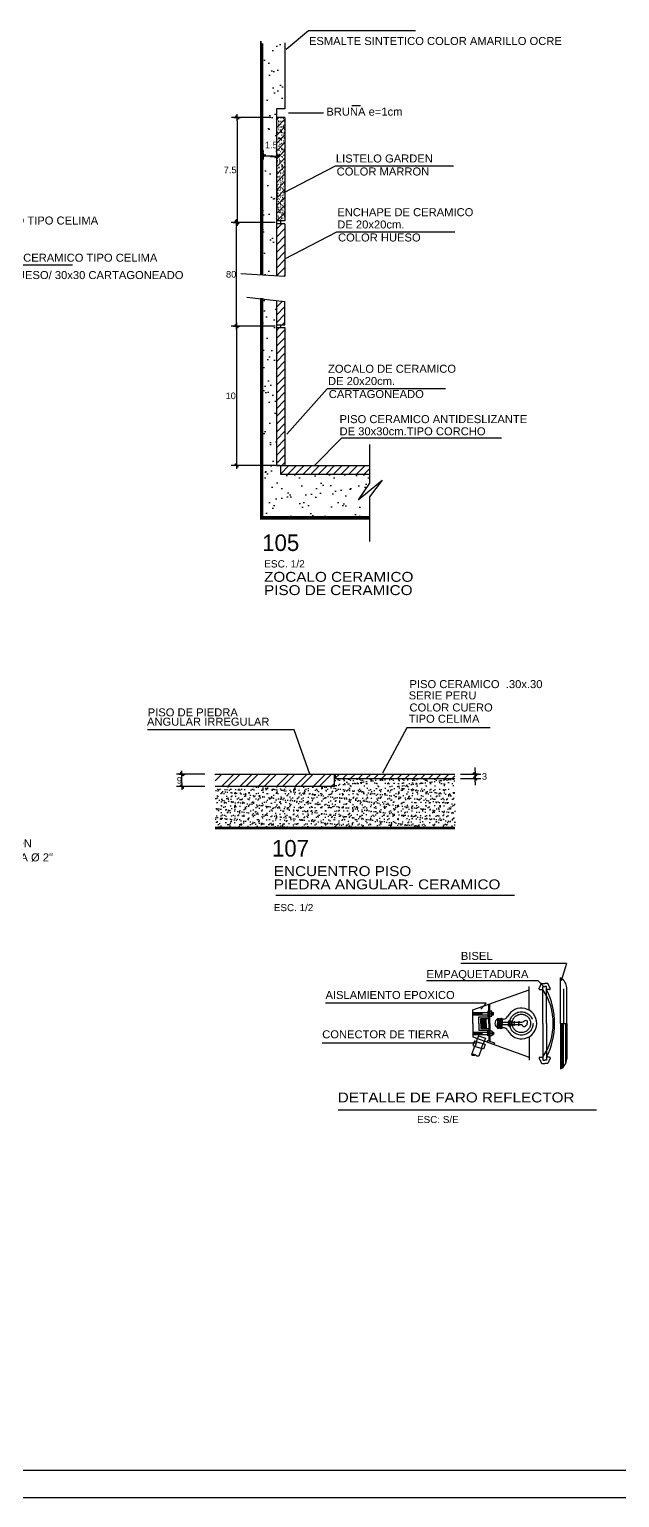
# Model space of a CAD drawing. Extents: x -24.1 to 35.9, y -15 to 30.
# Drawn here: x -2.7 to 7.99, y -15.05 to 11.56 of the extents above; entities that cross this region are included whole.
import ezdxf

# ---------------------------------------------------------------- set-up
doc = ezdxf.new("R2010")
doc.units = 0
doc.header["$LTSCALE"] = 0.5
doc.header["$MEASUREMENT"] = 0
doc.header["$PDMODE"] = 2
doc.linetypes.add('DASHDOT', pattern=[1, 0.5, -0.25, 0, -0.25])
doc.linetypes.add('HIDDEN2', pattern=[0.1875, 0.125, -0.0625])
doc.layers.get('0').update_dxf_attribs({"linetype": 'CONTINUOUS'})
doc.layers.get('DEFPOINTS').update_dxf_attribs({"linetype": 'CONTINUOUS'})
for name, color, linetype in [('01', 1, 'CONTINUOUS'), ('02', 2, 'CONTINUOUS'), ('03', 3, 'CONTINUOUS'), ('06', 6, 'CONTINUOUS'), ('COTA', 1, 'CONTINUOUS'), ('LAPICERO4', 4, 'CONTINUOUS'), ('M-CORT', 171, 'CONTINUOUS'), ('MUROCORT', 230, 'CONTINUOUS'), ('PROY3', 1, 'HIDDEN2'), ('TEXTO03', 3, 'CONTINUOUS'), ('TEXTO05', 5, 'CONTINUOUS'), ('TEXTOS04', 4, 'CONTINUOUS'), ('TEXTURA1', 1, 'CONTINUOUS'), ('TEXTURA2', 2, 'CONTINUOUS'), ('TEXTURA3', 3, 'CONTINUOUS')]:
    doc.layers.add(name, color=color, linetype=linetype)
doc.styles.add('COTAS', font='swissel.ttf')
doc.styles.add('R02', font='stylu.ttf', dxfattribs={"height": 0.12})
doc.styles.add('TEX_AMB', font='swisse.ttf', dxfattribs={"height": 0.13})
doc.dimstyles.new('COTA2', dxfattribs={"dimtxt": 0.12, "dimasz": 0.06, "dimexe": 0.1, "dimexo": 0.1, "dimgap": 0, "dimtad": 2, "dimtih": 1, "dimtoh": 1, "dimlfac": 0.04, "dimzin": 0, "dimdsep": 46, "dimtxsty": 'COTAS', "dimblk": 'C', "dimblk1": 'C', "dimblk2": 'C', "dimsah": 1, "dimcen": -0.09, "dimclrd": 1, "dimclre": 1, "dimclrt": 3, "dimadec": 0, "dimazin": 0, "dimtp": 0.8, "dimtfac": 0.1, "dimtix": 1, "dimtmove": 2, "dimatfit": 3, "dimldrblk": 'C', "dimfxl": 1, "dimtolj": 1, "dimtzin": 4, "dimarcsym": 0})
pattern_1 = [(45, (5.99827, -15.54932), (-0.07071068, 0.07071068), [])]

# ---------------------------------------------------------------- blocks, each defined once
blk = doc.blocks.new('*X1')
at = {"color": 0}
for p, q in [((-226.063, -54.06), (-225.965, -53.962)), ((-226.063, -53.971), (-226.054, -53.962)), ((-225.977, -54.062), (-225.877, -53.962)), ((-225.889, -54.062), (-225.789, -53.962)), ((-225.8, -54.062), (-225.7, -53.962)), ((-225.712, -54.062), (-225.612, -53.962)), ((-225.623, -54.062), (-225.523, -53.962)), ((-225.535, -54.062), (-225.435, -53.962)), ((-225.447, -54.062), (-225.347, -53.962)), ((-225.358, -54.062), (-225.258, -53.962)), ((-225.27, -54.062), (-225.17, -53.962)), ((-225.181, -54.062), (-225.081, -53.962)), ((-225.093, -54.062), (-225.03, -53.999))]:
    blk.add_line(p, q, dxfattribs=at)
blk = doc.blocks.new('C')
at = {"color": 1}
for p, q in [((-1, 0), (1, 0)), ((0.37, 0.51), (-0.51, -0.37)), ((0.51, 0.37), (-0.37, -0.51)), ((0, 1), (0, -1)), ((0.51, 0.37), (0.37, 0.51)), ((-0.37, -0.51), (-0.51, -0.37))]:
    blk.add_line(p, q, dxfattribs=at)
at = {"color": 1, "const_width": 0.2}
blk.add_lwpolyline([(0.44, 0.44), (-0.44, -0.44)], dxfattribs=at)
blk = doc.blocks.new('*D5')
at = {"color": 1, "linetype": 'ByBlock', "transparency": 16777216}
for p, q in [((-4.459, 24.884), (-4.459, 24.914)), ((-4.289, 24.814), (-4.399, 24.814)), ((-4.229, 24.884), (-4.229, 24.914))]:
    blk.add_line(p, q, dxfattribs=at)
at = {"layer": 'DEFPOINTS', "color": 0, "linetype": 'ByBlock', "transparency": 16777216}
for p in [(-4.459, 24.814), (-4.459, 24.784), (-4.229, 24.784)]:
    blk.add_point(p, dxfattribs=at)
at = {"color": 1, "linetype": 'ByBlock', "transparency": 16777216, "xscale": 0.06, "yscale": 0.06, "zscale": 0.06, "rotation": 180}
blk.add_blockref('C', (-4.459, 24.814), dxfattribs=at)
at = {"color": 1, "linetype": 'ByBlock', "transparency": 16777216, "xscale": 0.06, "yscale": 0.06, "zscale": 0.06}
blk.add_blockref('C', (-4.229, 24.814), dxfattribs=at)
at = {"color": 3, "linetype": 'ByBlock', "transparency": 16777216, "insert": (-4.344, 25.014), "char_height": 0.12, "attachment_point": 5, "style": 'COTAS'}
blk.add_mtext('\\A1; 1.5', dxfattribs=at)
blk = doc.blocks.new('*D6')
at = {"color": 1, "linetype": 'ByBlock', "transparency": 16777216}
for p, q in [((-5.666, 4.385), (-6.181, 4.385)), ((-6.081, 4.22), (-6.081, 4.325)), ((-5.666, 4.16), (-6.181, 4.16))]:
    blk.add_line(p, q, dxfattribs=at)
at = {"layer": 'DEFPOINTS', "color": 0, "linetype": 'ByBlock', "transparency": 16777216}
for p in [(-6.081, 4.385), (-5.566, 4.385), (-5.566, 4.16)]:
    blk.add_point(p, dxfattribs=at)
at = {"color": 1, "linetype": 'ByBlock', "transparency": 16777216, "xscale": 0.06, "yscale": 0.06, "zscale": 0.06}
for p, rotation in [((-6.081, 4.385), 90), ((-6.081, 4.16), 270)]:
    blk.add_blockref('C', p, dxfattribs=dict(at, rotation=rotation))
at = {"color": 3, "linetype": 'ByBlock', "transparency": 16777216, "insert": (-6.128, 4.273), "char_height": 0.12, "attachment_point": 5, "style": 'COTAS'}
blk.add_mtext('\\A1;9', dxfattribs=at)
blk = doc.blocks.new('*D23')
at = {"color": 1, "linetype": 'ByBlock', "transparency": 16777216}
for p, q in [((-1.037, 4.385), (-0.671, 4.385)), ((-1.037, 4.305), (-0.671, 4.305)), ((-0.771, 4.445), (-0.771, 4.505)), ((-0.771, 4.385), (-0.771, 4.305)), ((-0.771, 4.385), (-0.771, 4.305)), ((-0.771, 4.245), (-0.771, 4.185))]:
    blk.add_line(p, q, dxfattribs=at)
at = {"layer": 'DEFPOINTS', "color": 0, "linetype": 'ByBlock', "transparency": 16777216}
for p in [(-1.137, 4.385), (-1.137, 4.305), (-0.771, 4.305)]:
    blk.add_point(p, dxfattribs=at)
at = {"color": 1, "linetype": 'ByBlock', "transparency": 16777216, "xscale": 0.06, "yscale": 0.06, "zscale": 0.06}
for p, rotation in [((-0.771, 4.385), 270), ((-0.771, 4.305), 90)]:
    blk.add_blockref('C', p, dxfattribs=dict(at, rotation=rotation))
at = {"color": 3, "linetype": 'ByBlock', "transparency": 16777216, "insert": (-0.603, 4.345), "char_height": 0.12, "attachment_point": 5, "style": 'COTAS'}
blk.add_mtext('\\A1;3', dxfattribs=at)
blk = doc.blocks.new('*D37')
at = {"color": 1, "linetype": 'ByBlock', "transparency": 16777216}
for p, q in [((-4.251, 21.731), (-5.049, 21.731)), ((-4.949, 21.671), (-4.949, 19.266)), ((-4.173, 19.206), (-5.049, 19.206))]:
    blk.add_line(p, q, dxfattribs=at)
at = {"layer": 'DEFPOINTS', "color": 0, "linetype": 'ByBlock', "transparency": 16777216}
for p in [(-4.151, 21.731), (-4.949, 19.206), (-4.073, 19.206)]:
    blk.add_point(p, dxfattribs=at)
at = {"color": 1, "linetype": 'ByBlock', "transparency": 16777216, "xscale": 0.06, "yscale": 0.06, "zscale": 0.06}
for p, rotation in [((-4.949, 21.731), 90), ((-4.949, 19.206), 270)]:
    blk.add_blockref('C', p, dxfattribs=dict(at, rotation=rotation))
at = {"color": 3, "linetype": 'ByBlock', "transparency": 16777216, "insert": (-5.056, 20.469), "char_height": 0.12, "attachment_point": 5, "style": 'COTAS'}
blk.add_mtext('\\A1;10', dxfattribs=at)
blk = doc.blocks.new('*D38')
at = {"color": 1, "linetype": 'ByBlock', "transparency": 16777216}
for p, q in [((-4.251, 23.614), (-5.049, 23.614)), ((-4.949, 21.791), (-4.949, 23.554)), ((-4.251, 21.731), (-5.049, 21.731))]:
    blk.add_line(p, q, dxfattribs=at)
at = {"layer": 'DEFPOINTS', "color": 0, "linetype": 'ByBlock', "transparency": 16777216}
for p in [(-4.949, 23.614), (-4.151, 23.614), (-4.151, 21.731)]:
    blk.add_point(p, dxfattribs=at)
at = {"color": 1, "linetype": 'ByBlock', "transparency": 16777216, "xscale": 0.06, "yscale": 0.06, "zscale": 0.06}
for p, rotation in [((-4.949, 23.614), 90), ((-4.949, 21.731), 270)]:
    blk.add_blockref('C', p, dxfattribs=dict(at, rotation=rotation))
at = {"color": 3, "linetype": 'ByBlock', "transparency": 16777216, "insert": (-5.048, 22.672), "char_height": 0.12, "attachment_point": 5, "style": 'COTAS'}
blk.add_mtext('\\A1;80', dxfattribs=at)
blk = doc.blocks.new('*D39')
at = {"color": 1, "linetype": 'ByBlock', "transparency": 16777216}
for p, q in [((-4.329, 25.514), (-5.04, 25.514)), ((-4.94, 25.454), (-4.94, 23.674)), ((-4.413, 23.614), (-5.04, 23.614))]:
    blk.add_line(p, q, dxfattribs=at)
at = {"layer": 'DEFPOINTS', "color": 0, "linetype": 'ByBlock', "transparency": 16777216}
for p in [(-4.229, 25.514), (-4.94, 23.614), (-4.313, 23.614)]:
    blk.add_point(p, dxfattribs=at)
at = {"color": 1, "linetype": 'ByBlock', "transparency": 16777216, "xscale": 0.06, "yscale": 0.06, "zscale": 0.06}
for p, rotation in [((-4.94, 25.514), 90), ((-4.94, 23.614), 270)]:
    blk.add_blockref('C', p, dxfattribs=dict(at, rotation=rotation))
at = {"color": 3, "linetype": 'ByBlock', "transparency": 16777216, "insert": (-5.066, 24.564), "char_height": 0.12, "attachment_point": 5, "style": 'COTAS'}
blk.add_mtext('\\A1;7.5', dxfattribs=at)

msp = doc.modelspace()

# ---------------------------------------------------------------- hatches: boundary and pattern name
at = {"layer": '01'}
h = msp.add_hatch(dxfattribs=at)
h.set_pattern_fill('_U', color=256, scale=0.1, angle=45, style=0, pattern_type=0)
h.set_pattern_definition([(45, (2.79107, -8.13778), (-0.0707107, 0.0707107), [])])
h.paths.add_polyline_path([(5.0042, -2.0162), (5.0042, -1.9362), (2.8361, -1.9362), (2.8361, -2.0162)])
at = {"layer": '01', "ltscale": 5}
msp.add_hatch(color=256, dxfattribs=at).paths.add_polyline_path([(5.3779, -7.0303, 0.3364708), (5.3048, -7.0208, 0.3364708)])
at = {"layer": 'TEXTURA1'}
h = msp.add_hatch(dxfattribs=at)
h.set_pattern_fill('ANSI32', color=256, scale=0.625, angle=90, style=0)
h.set_pattern_definition([(45, (-1.76034, -39.94217), (0.1657282, -0.1657282), []), (45, (-1.76034, -39.83169), (0.1657282, -0.1657282), [])])
h.paths.add_polyline_path([(0.6597, -2.1612), (0.6597, -1.9362), (2.8227, -1.9362), (2.8227, -2.1612)])
at = {"layer": 'TEXTURA2'}
h = msp.add_hatch(dxfattribs=at)
h.set_pattern_fill('ANSI31', color=256, scale=0.8, style=0)
h.set_pattern_definition(pattern_1)
h.paths.add_polyline_path([(1.9251, 9.9644), (1.7689, 9.9644), (1.7689, 8.0894), (1.9251, 8.0894)])
at = {"layer": 'TEXTURA3'}
h = msp.add_hatch(dxfattribs=at)
h.set_pattern_fill('AR-SAND', color=256, scale=0.2, style=0)
h.set_pattern_definition([(37.5, (5.99827, -15.54932), (-0.0125987, 0.3853648), [0, -0.304, 0, -0.34, 0, -0.325]), (7.5, (5.99827, -15.5493), (0.353955, 0.564429), [0, -0.164, 0, -0.274, 0, -0.105]), (327.5, (5.75227, -15.54932), (0.6228284, 0.001132), [0, -0.1, 0, -0.36, 0, -0.47]), (317.5, (5.7523, -15.5493), (0.601225, 0.175535), [0, -0.05, 0, -0.236, 0, -0.27])])
h.paths.add_polyline_path([(1.518, 7.1134), (1.7689, 7.0974), (1.7689, 9.9644), (1.7689, 10.1205), (1.9251, 10.1205), (1.9251, 11.3205), (1.518, 11.3111)])
h.paths.add_polyline_path([(1.518, 2.7249), (3.4568, 2.7249), (3.4568, 3.0872), (3.6878, 3.3921), (3.2527, 3.0381), (3.4568, 3.3384), (3.4568, 3.5007), (1.8438, 3.5007), (1.8438, 3.6569), (1.7689, 3.6569), (1.7689, 6.6486), (1.518, 6.6782)])
h.paths.add_polyline_path([(1.4339, 9.556), (1.8745, 9.556), (1.8745, 9.3728), (1.4339, 9.3728)], flags=9)
h = msp.add_hatch(dxfattribs=at)
h.set_pattern_fill('AR-SAND', color=256, scale=0.04, style=0)
h.set_pattern_definition([(37.5, (5.998273, -15.549323), (-0.00251973, 0.07707295), [0, -0.0608, 0, -0.068, 0, -0.065]), (7.5, (5.99827, -15.54932), (0.07079107, 0.11288584), [0, -0.0328, 0, -0.0548, 0, -0.021]), (327.5, (5.949073, -15.54932), (0.12456567, 0.00022636), [0, -0.02, 0, -0.072, 0, -0.094]), (317.5, (5.94907, -15.54932), (0.12024506, 0.03510702), [0, -0.01, 0, -0.0472, 0, -0.054])])
h.paths.add_polyline_path([(1.7689, 8.0894), (1.9251, 8.0894), (1.9251, 9.9644), (1.7689, 9.9644)])
h = msp.add_hatch(dxfattribs=at)
h.set_pattern_fill('ANSI31', color=256, scale=0.8, style=0)
h.set_pattern_definition(pattern_1)
h.paths.add_polyline_path([(1.9251, 8.0394), (1.7689, 8.0394), (1.7689, 7.0974), (1.9251, 7.0874)])
h.paths.add_polyline_path([(1.9251, 6.1569), (1.7689, 6.1569), (1.7689, 3.6569), (1.9251, 3.6569)])
h.paths.add_polyline_path([(1.9251, 6.6302), (1.7689, 6.6486), (1.7689, 6.2069), (1.9251, 6.2069)])
h = msp.add_hatch(dxfattribs=at)
h.set_pattern_fill('AR-SAND', color=256, scale=0.0625, style=0)
h.set_pattern_definition([(142.5, (-1.760335, -39.94217), (0.00393708, 0.12042649), [0, -0.095, 0, -0.10625, 0, -0.1015625]), (172.5, (-1.76034, -39.94217), (-0.11061104, 0.1763841), [0, -0.05125, 0, -0.085625, 0, -0.0328125]), (212.5, (-1.68346, -39.94217), (-0.19463387, 0.0003537), [0, -0.03125, 0, -0.1125, 0, -0.146875]), (222.5, (-1.68346, -39.94217), (-0.1878829, 0.0548547), [0, -0.015625, 0, -0.07375, 0, -0.084375])])
h.paths.add_polyline_path([(5.0042, -2.1862), (5.0042, -2.8994), (2.832, -2.8994), (2.832, -2.1862)])
h.paths.add_polyline_path([(2.8227, -2.1612), (2.8227, -1.9362), (2.832, -1.9362), (2.832, -2.8994), (0.6597, -2.8994), (0.6597, -2.1612)])
h = msp.add_hatch(dxfattribs=at)
h.set_pattern_fill('AR-SAND', color=256, scale=0.0625, style=0)
h.set_pattern_definition([(37.5, (2.79107, -8.13778), (-0.0039371, 0.1204265), [0, -0.095, 0, -0.10625, 0, -0.1015625]), (7.5, (2.79107, -8.13778), (0.110611, 0.176384), [0, -0.05125, 0, -0.085625, 0, -0.0328125]), (327.5, (2.71419, -8.13778), (0.1946339, 0.0003537), [0, -0.03125, 0, -0.1125, 0, -0.146875]), (317.5, (2.7142, -8.13778), (0.187883, 0.0548547), [0, -0.015625, 0, -0.07375, 0, -0.084375])])
h.paths.add_polyline_path([(2.8361, -2.0162), (2.8361, -2.1602), (5.0042, -2.1602), (5.0042, -2.0162)])

# ---------------------------------------------------------------- linework, layer by layer
at = {"layer": '01', "ltscale": 5}
for p, q in [((5.3264, -6.2091), (6.3504, -5.8426)), ((6.9738, -6.454), (6.9738, -5.8293)), ((7.0071, -6.454), (7.0071, -7.1829)), ((5.3264, -6.6988), (6.3504, -7.0653)), ((5.5915, -6.763), (5.5817, -6.7902)), ((5.5915, -6.763), (5.7172, -6.808)), ((5.7172, -6.808), (5.7075, -6.8352))]:
    msp.add_line(p, q, dxfattribs=at)
at = {"layer": '01', "linetype": 'DASHDOT', "ltscale": 0.7}
for p, q in [((5.3264, -6.2759), (5.7324, -6.2759)), ((5.3264, -6.6321), (5.7324, -6.6321))]:
    msp.add_line(p, q, dxfattribs=at)
at = {"layer": '01', "ltscale": 0.22}
msp.add_lwpolyline([(-24.0613, -15.0482), (35.9387, -15.0482), (35.9387, 29.9518), (-24.0613, 29.9518)], close=True, dxfattribs=at)
at = {"layer": '02'}
for p, q in [((2.3508, 11.533), (1.946, 11.1999)), ((4.2879, 11.533), (2.3508, 11.533)), ((1.7689, 9.9644), (1.7689, 7.0874)), ((2.6258, 10.0411), (1.988, 10.0411)), ((2.833, 9.0805), (1.8935, 8.5934)), ((4.9782, 9.0805), (2.833, 9.0805)), ((2.8576, 7.8847), (1.9181, 7.3976)), ((5.0028, 7.8847), (2.8576, 7.8847)), ((-1.9236, 7.2906), (-3.8608, 7.2906)), ((1.7689, 6.6486), (1.7689, 3.6569)), ((2.6901, 5.0467), (1.9618, 4.2237)), ((4.8353, 5.0467), (2.6901, 5.0467)), ((2.9467, 4.1538), (2.459, 3.6603)), ((5.8497, 4.1538), (2.9467, 4.1538)), ((3.4568, 4.0398), (3.4568, 3.3384)), ((1.7689, 3.6569), (1.9251, 3.6569)), ((1.8438, 3.6569), (1.8438, 3.5007)), ((3.2527, 3.0381), (3.6878, 3.3921)), ((3.4568, 3.3384), (3.2527, 3.0381)), ((3.6878, 3.3921), (3.4568, 3.0872)), ((3.4568, 3.0872), (3.4568, 2.2778)), ((4.1346, -1.0992), (3.6917, -1.9204)), ((5.6437, -1.0992), (4.1346, -1.0992)), ((2.8227, -2.1612), (2.8227, -1.9362)), ((2.8361, -1.9362), (2.8361, -2.0162)), ((2.8361, -2.0162), (5.0042, -2.0162)), ((2.8227, -2.1612), (0.6597, -2.1612))]:
    msp.add_line(p, q, dxfattribs=at)
at = {"layer": '02', "ltscale": 5}
for p, q in [((7.0257, -5.3653), (5.1091, -5.3653)), ((7.0257, -5.3653), (6.928, -5.683)), ((6.5084, -5.6829), (4.487, -5.6829)), ((6.5084, -5.6829), (6.6024, -5.7727)), ((5.5711, -6.085), (2.6563, -6.085)), ((5.5711, -6.085), (5.4734, -6.1956)), ((5.4711, -6.454), (5.4711, -6.3649)), ((5.4711, -6.3649), (5.6158, -6.3649)), ((5.4823, -6.454), (5.4823, -6.3649)), ((5.4979, -6.454), (5.4979, -6.3649)), ((5.5179, -6.454), (5.5179, -6.3649)), ((5.5424, -6.454), (5.5424, -6.3649)), ((5.5713, -6.454), (5.5713, -6.3649)), ((5.4711, -6.454), (5.4711, -6.543)), ((5.4711, -6.543), (5.6158, -6.543)), ((5.4823, -6.454), (5.4823, -6.543)), ((5.4979, -6.454), (5.4979, -6.543)), ((5.5179, -6.454), (5.5179, -6.543)), ((5.5424, -6.454), (5.5424, -6.543)), ((5.5713, -6.454), (5.5713, -6.543)), ((5.8607, -6.4317), (5.972, -6.4317)), ((5.8607, -6.4762), (5.972, -6.4762)), ((5.972, -6.4095), (5.972, -6.454)), ((5.972, -6.4095), (6.0165, -6.4095)), ((5.972, -6.4985), (5.972, -6.454)), ((5.972, -6.4985), (6.0165, -6.4985)), ((6.0165, -6.4095), (6.0165, -6.454)), ((6.0165, -6.4317), (6.2169, -6.4317)), ((6.0165, -6.4985), (6.0165, -6.454)), ((6.0165, -6.4762), (6.2169, -6.4762)), ((6.0736, -6.4104), (6.0736, -6.454)), ((6.0736, -6.4976), (6.0736, -6.454)), ((6.1603, -6.4104), (6.1603, -6.454)), ((6.1603, -6.4976), (6.1603, -6.454)), ((5.3884, -6.8088), (2.5975, -6.8088)), ((5.3607, -6.8648), (5.3048, -7.0208)), ((5.4282, -6.6761), (5.3907, -6.7809)), ((5.4282, -6.6761), (5.5539, -6.7211)), ((5.4864, -6.9098), (5.4379, -7.0453)), ((5.5539, -6.7211), (5.5164, -6.8259))]:
    msp.add_line(p, q, dxfattribs=at)
at = {"layer": '02'}
for points in [[(1.8438, 3.5007), (3.4568, 3.5007)], [(2.3774, -1.9362), (2.0906, -1.1331), (-0.5653, -1.1331)]]:
    msp.add_lwpolyline(points, dxfattribs=at)
at = {"layer": '02', "ltscale": 5}
for points in [[(5.4378, -6.454), (5.4378, -6.3315), (5.6158, -6.3315)], [(5.4378, -6.454), (5.4378, -6.5764), (5.6158, -6.5764)]]:
    msp.add_lwpolyline(points, dxfattribs=at)
msp.add_spline([(6.2169, -6.4317), (6.2536, -6.4126), (6.2758, -6.3987), (6.3059, -6.3987), (6.3109, -6.4443), (6.3031, -6.4771), (6.2931, -6.4904), (6.2731, -6.5066), (6.2508, -6.5171), (6.2302, -6.4977), (6.2169, -6.4762)], degree=3, dxfattribs=at)
at = {"layer": '03'}
msp.add_line((0.6597, -1.9362), (5.0042, -1.9362), dxfattribs=at)
at = {"layer": '03', "ltscale": 5}
for p, q in [((6.0817, -4.1358), (1.757, -4.1358)), ((6.3504, -6.2163), (6.3504, -5.7862)), ((6.5285, -5.8307), (6.5285, -5.8146)), ((6.5397, -5.8418), (6.5953, -5.8418)), ((6.5418, -5.7979), (6.5648, -5.7377)), ((6.5752, -5.7305), (6.6287, -5.7305)), ((6.5953, -6.454), (6.5953, -5.7862)), ((6.5953, -5.7862), (6.6287, -5.7862)), ((6.6823, -5.7305), (6.6287, -5.7305)), ((6.6621, -5.7862), (6.6287, -5.7862)), ((6.6621, -6.454), (6.6621, -5.7862)), ((6.7178, -5.8418), (6.6621, -5.8418)), ((6.7156, -5.7979), (6.6927, -5.7377)), ((6.7289, -5.8307), (6.7289, -5.8146)), ((6.9181, -6.454), (6.9181, -5.6303)), ((7.0294, -6.454), (7.0294, -5.8084)), ((5.6158, -6.454), (5.6158, -6.1055)), ((5.6381, -6.454), (5.6381, -6.0976)), ((5.3264, -6.454), (5.3264, -6.2091)), ((5.3264, -6.2536), (5.5968, -6.2536)), ((5.3264, -6.2982), (5.5968, -6.2982)), ((5.6715, -6.2536), (5.7028, -6.2536)), ((5.6715, -6.2982), (5.7028, -6.2982)), ((5.7028, -6.2982), (5.7028, -6.2536)), ((5.7717, -6.3761), (5.7717, -6.454)), ((5.7939, -6.3761), (5.7939, -6.454)), ((5.7939, -6.3761), (5.7939, -6.454)), ((5.8162, -6.3761), (5.8162, -6.454)), ((5.8384, -6.3761), (5.8384, -6.454)), ((5.8384, -6.3761), (5.8384, -6.454)), ((5.8607, -6.3761), (5.8607, -6.454)), ((5.8607, -6.3761), (5.8607, -6.454)), ((5.8786, -6.3761), (5.8607, -6.3761)), ((5.3264, -6.454), (5.3264, -6.6988)), ((5.3264, -6.6098), (5.5968, -6.6098)), ((5.6158, -6.454), (5.6158, -6.7717)), ((5.6381, -6.454), (5.6381, -6.7797)), ((5.6715, -6.6098), (5.7028, -6.6098)), ((5.7028, -6.6098), (5.7028, -6.6543)), ((5.7717, -6.5319), (5.7717, -6.454)), ((5.7939, -6.5319), (5.7939, -6.454)), ((5.7939, -6.5319), (5.7939, -6.454)), ((5.8162, -6.5319), (5.8162, -6.454)), ((5.8384, -6.5319), (5.8384, -6.454)), ((5.8384, -6.5319), (5.8384, -6.454)), ((5.8607, -6.5319), (5.8607, -6.454)), ((5.8607, -6.5319), (5.8607, -6.454)), ((5.8786, -6.5319), (5.8607, -6.5319)), ((6.5953, -6.454), (6.5953, -7.1218)), ((6.6621, -6.454), (6.6621, -7.1218)), ((6.9181, -6.454), (7.0294, -6.454)), ((6.9181, -6.454), (6.9181, -7.2776)), ((7.0294, -6.454), (7.0294, -7.0995)), ((5.3264, -6.6543), (5.5968, -6.6543)), ((5.3592, -6.7697), (5.3292, -6.8535)), ((5.3292, -6.8535), (5.4235, -6.8873)), ((5.3592, -6.7697), (5.4535, -6.8034)), ((5.4001, -6.7843), (5.3701, -6.8682)), ((5.5178, -6.921), (5.4235, -6.8873)), ((5.5479, -6.8372), (5.4535, -6.8034)), ((5.5069, -6.8226), (5.4769, -6.9064)), ((5.5479, -6.8372), (5.5178, -6.921)), ((5.6715, -6.6543), (5.7028, -6.6543)), ((6.3504, -6.6917), (6.3504, -7.1218)), ((6.5285, -7.0773), (6.5285, -7.0933)), ((6.5397, -7.0662), (6.5953, -7.0662)), ((6.5418, -7.11), (6.5648, -7.1703)), ((6.5752, -7.1775), (6.6287, -7.1775)), ((6.5953, -7.1218), (6.6287, -7.1218)), ((6.6621, -7.1218), (6.6287, -7.1218)), ((6.6823, -7.1775), (6.6287, -7.1775)), ((6.7178, -7.0662), (6.6621, -7.0662)), ((6.7156, -7.11), (6.6927, -7.1703)), ((6.7289, -7.0773), (6.7289, -7.0933)), ((7.5668, -8.0262), (2.8863, -8.0262))]:
    msp.add_line(p, q, dxfattribs=at)
at = {"layer": '03', "color": 1, "linetype": 'HIDDEN2', "ltscale": 100}
for p, q in [((6.9404, -6.454), (6.9404, -7.2631)), ((6.9626, -6.454), (6.9626, -7.2442))]:
    msp.add_line(p, q, dxfattribs=at)
at = {"layer": '03', "ltscale": 5}
for points in [[(5.6158, -6.3203), (5.6158, -6.2313), (5.5968, -6.2313), (5.5968, -6.3203)], [(5.6715, -6.3203), (5.6715, -6.2313), (5.6381, -6.2313), (5.6381, -6.3203)], [(5.6158, -6.5877), (5.6158, -6.6767), (5.5968, -6.6767), (5.5968, -6.5877)], [(5.6715, -6.5877), (5.6715, -6.6767), (5.6381, -6.6767), (5.6381, -6.5877)]]:
    msp.add_lwpolyline(points, close=True, dxfattribs=at)
for points in [[(5.3048, -7.0208, -0.3364708), (5.3779, -7.0303, -0.2329274)], [(5.3779, -7.0303, -0.3364708), (5.3048, -7.0208)], [(5.4379, -7.0453, -0.2726788), (5.3779, -7.0303)]]:
    msp.add_lwpolyline(points, format="xyb", dxfattribs=at)
at = {"layer": '03', "color": 1, "linetype": 'DASHDOT', "ltscale": 5}
for radius in [0.2115, 0.167]:
    msp.add_circle((6.2058, -6.454), radius, dxfattribs=at)
at = {"layer": '03', "ltscale": 5}
for centre, radius, start, end in [((6.5397, -5.8146), 0.0111, 111.82954, 180), ((6.5397, -5.8307), 0.0111, 180, 270), ((6.5314, -5.794), 0.0111, 291.82954, 339.13627), ((6.5752, -5.7416), 0.0111, 90, 159.13627), ((5.6996, -6.454), 1.0849, 325.64819, 34.35181), ((5.4395, -6.454), 1.3673, 333.40286, 26.59714), ((6.6823, -5.7416), 0.0111, 20.86373, 90), ((6.726, -5.794), 0.0111, 200.86373, 248.17046), ((6.7178, -5.8307), 0.0111, 270, 0), ((6.7178, -5.8146), 0.0111, 0, 68.17046), ((6.8082, -5.8229), 0.2217, 3.73506, 60.27571), ((5.8176, -6.454), 0.0904, 120.51024, 239.48976), ((5.7828, -6.3761), 0.0111, 0, 180), ((5.8051, -6.3761), 0.0111, 0, 180), ((5.8273, -6.3761), 0.0111, 0, 180), ((5.8496, -6.3761), 0.0111, 0, 180), ((5.8786, -6.287), 0.089, 270, 332.96431), ((6.2058, -6.454), 0.2783, 0, 152.96431), ((5.7828, -6.5319), 0.0111, 180, 0), ((5.8051, -6.5319), 0.0111, 180, 0), ((5.8273, -6.5319), 0.0111, 180, 0), ((5.8496, -6.5319), 0.0111, 180, 0), ((5.8786, -6.6209), 0.089, 27.03569, 90), ((6.2058, -6.454), 0.2783, 207.03569, 0), ((6.5397, -7.0773), 0.0111, 90, 180), ((6.5397, -7.0933), 0.0111, 180, 248.17046), ((6.5314, -7.114), 0.0111, 20.86373, 68.17046), ((6.5752, -7.1663), 0.0111, 200.86373, 270), ((6.6823, -7.1663), 0.0111, 270, 339.13627), ((6.726, -7.114), 0.0111, 111.82954, 159.13627), ((6.7178, -7.0773), 0.0111, 0, 90), ((6.7178, -7.0933), 0.0111, 291.82954, 0), ((6.8082, -7.0851), 0.2217, 299.72429, 356.26494)]:
    msp.add_arc(centre, radius, start, end, dxfattribs=at)
at = {"layer": '06'}
msp.add_lwpolyline([(-23.5613, -14.5482), (35.4387, -14.5482), (35.4387, 29.4518), (-23.5613, 29.4518)], close=True, dxfattribs=at)
at = {"layer": 'COTA'}
for p, q in [((1.847, 8.0894), (1.847, 8.0394)), ((1.1278, 7.1383), (1.9251, 7.0874)), ((1.2346, 6.7116), (1.9251, 6.6302)), ((1.847, 6.2069), (1.847, 6.1569))]:
    msp.add_line(p, q, dxfattribs=at)
at = {"layer": 'LAPICERO4'}
for p, q in [((1.9251, 11.3205), (1.9251, 10.1205)), ((1.7689, 10.1205), (1.7689, 9.9644)), ((1.9251, 10.1205), (1.7689, 10.1205)), ((1.9251, 9.9644), (1.7689, 9.9644)), ((1.9251, 9.9644), (1.9251, 8.0894)), ((1.9251, 8.0894), (1.7689, 8.0894)), ((1.9251, 8.0394), (1.7689, 8.0394)), ((1.9251, 8.0394), (1.9251, 7.0874)), ((1.9251, 6.1569), (1.9251, 3.6569))]:
    msp.add_line(p, q, dxfattribs=at)
for points in [[(1.7689, 6.2069), (1.9251, 6.2069), (1.9251, 6.6302)], [(1.7689, 6.1569), (1.9251, 6.1569)], [(1.9251, 3.6569), (3.4568, 3.6569)]]:
    msp.add_lwpolyline(points, dxfattribs=at)
at = {"layer": 'M-CORT'}
for points, const_width in [([(1.4868, 11.3511), (1.4868, 7.1154)], 0.0312), ([(1.518, 11.3111), (1.518, 7.1134)], 0.0312), ([(1.4868, 6.6942), (1.4868, 2.6937), (3.4568, 2.6937)], 0.0312), ([(1.518, 6.6942), (1.518, 2.7249), (3.4568, 2.7249)], 0.0312), ([(0.6597, -2.9187), (5.0042, -2.9187)], 0.0386)]:
    msp.add_lwpolyline(points, dxfattribs=dict(at, const_width=const_width))
at = {"layer": 'MUROCORT'}
msp.add_line((0.6597, -2.8994), (5.0042, -2.8994), dxfattribs=at)
at = {"layer": 'PROY3'}
msp.add_line((2.8352, -2.7707), (2.8286, -2.7655), dxfattribs=at)
at = {"layer": 'TEXTO03', "ltscale": 0.25}
msp.add_line((3.1373, 10.1822), (3.2951, 10.1822), dxfattribs=at)
at = {"layer": 'TEXTURA1'}
for p, q in [((2.7328, -1.9946), (2.7328, -1.9946)), ((2.7328, -1.9946), (2.7328, -1.9946)), ((3.0645, -2.0069), (3.0645, -2.0069)), ((3.2205, -1.9946), (3.2205, -1.9946)), ((3.2205, -1.9946), (3.2205, -1.9946))]:
    msp.add_line(p, q, dxfattribs=at)

# ---------------------------------------------------------------- block references
at = {"layer": 'TEXTURA3', "xscale": 1.561529754340288, "yscale": 1.561529754340288, "zscale": 1.561529754340288}
msp.add_blockref('*X1', (354.8485, 87.9195), dxfattribs=at)

# ---------------------------------------------------------------- texts
at = {"layer": '03', "ltscale": 5, "style": 'TEX_AMB'}
for s, height, p in [('ESC. 1/2', 0.132, (1.5463, 1.8095)), ('ESC. 1/2', 0.128, (1.723, -4.4187)), ('ESC: S/E', 0.128, (4.3168, -8.2594))]:
    msp.add_text(s, height=height, dxfattribs=at).set_placement(p)
at = {"layer": 'TEXTO03', "ltscale": 0.25, "style": 'TEX_AMB'}
for s, p in [('ESMALTE SINTETICO COLOR AMARILLO OCRE', (2.3595, 11.2793)), ('BRUNA e=1cm', (2.6749, 9.9984)), ('LISTELO GARDEN', (2.8477, 9.1497)), ('COLOR MARRON', (2.8616, 8.914)), ('ENCHAPE DE CERAMICO', (2.8723, 8.1768)), ('ENCHAPE CERAMICO TIPO CELIMA', (-4.9239, 8.0252)), ('DE 20x20cm.', (2.8723, 7.954)), ('COLOR HUESO', (2.8862, 7.7182)), ('ENCHAPE CERAMICO TIPO CELIMA', (-3.852, 7.3516)), ('COLOR HUESO/ 30x30 CARTAGONEADO', (-3.852, 7.037)), ('ZOCALO DE CERAMICO', (2.7048, 5.3388)), ('DE 20x20cm.', (2.7048, 5.116)), ('CARTAGONEADO', (2.7187, 4.8802)), ('PISO CERAMICO ANTIDESLIZANTE', (2.9137, 4.426)), ('DE 30x30cm.TIPO CORCHO', (2.9137, 4.2052)), ('PISO CERAMICO  .30x.30', (4.1801, -0.3766)), ('SERIE PERU', (4.1654, -0.581)), ('PISO DE PIEDRA', (-0.5607, -0.8884)), ('COLOR CUERO', (4.1801, -0.8)), ('ANGULAR IRREGULAR', (-0.5738, -1.0571)), ('TIPO CELIMA  ', (4.1654, -1.0044)), ('A LA SUCCION ', (-4.0877, -3.2626)), ('DE LA BOMBA %%C 2"', (-4.1038, -3.5167)), ('BISEL', (5.1111, -5.3031)), ('EMPAQUETADURA', (4.489, -5.6323)), ('AISLAMIENTO EPOXICO', (2.6583, -6.0111)), ('CONECTOR DE TIERRA', (2.5995, -6.7233))]:
    msp.add_text(s, height=0.145, dxfattribs=at).set_placement(p)
at = {"layer": 'TEXTO05', "style": 'R02'}
for s, p in [('105', (1.5137, 2.1087)), ('107', (1.6904, -3.4299))]:
    msp.add_text(s, height=0.3, dxfattribs=at).set_placement(p)
at = {"layer": 'TEXTOS04', "ltscale": 5, "style": 'TEX_AMB', "width": 1.1}
for s, p in [('ZOCALO CERAMICO', (1.5463, 1.5498)), ('PISO DE CERAMICO', (1.5463, 1.3092)), ('ENCUENTRO PISO', (1.723, -3.7834)), ('PIEDRA ANGULAR- CERAMICO', (1.723, -4.024)), ('DETALLE DE FARO REFLECTOR', (2.8809, -7.8857))]:
    msp.add_text(s, height=0.18, dxfattribs=at).set_placement(p)

# ---------------------------------------------------------------- dimensions: what is measured, and where the dimension line sits
at = {"layer": '01'}
dim = msp.add_linear_dim(base=(1.5396, 9.2642), p1=(1.7688, 9.2343), p2=(1.5396, 9.2343), text=' 1.5', dimstyle='COTA2', override={"dimpost": ' '}, dxfattribs=at)
dim.commit()
dim.dimension.update_dxf_attribs({"geometry": '*D5', "text_midpoint": (1.6542, 9.4644), "dimtype": 160, "insert": (5.9983, -15.5493)})
at = {"layer": 'COTA'}
for base, p1, p2, text, override, picture, middle, set_off in [((1.0578, 8.0644), (1.7689, 9.9644), (1.6853, 8.0644), '7.5', {"dimpost": ' '}, '*D39', (0.9321, 9.0144), (5.9983, -15.5493)), ((1.0493, 8.0644), (1.847, 6.1819), (1.847, 8.0644), '80', {"dimpost": ' '}, '*D38', (0.95, 7.1231), (5.9983, -15.5493)), ((1.0493, 3.6569), (1.847, 6.1819), (1.9251, 3.6569), '10', {"dimpost": ' '}, '*D37', (0.9422, 4.9194), (5.9983, -15.5493)), ((0.0598, -1.9362), (0.5752, -2.1612), (0.5752, -1.9362), '9', {"dimdec": 3, "dimzin": 12, "dimpost": ' '}, '*D6', (0.0134, -2.0487), (6.1412, -6.3216))]:
    dim = msp.add_linear_dim(base=base, p1=p1, p2=p2, angle=90, text=text, dimstyle='COTA2', override=override, dxfattribs=at)
    dim.commit()
    dim.dimension.update_dxf_attribs({"geometry": picture, "text_midpoint": middle, "insert": set_off})
dim = msp.add_linear_dim(base=(5.3706, -2.0162), p1=(5.0042, -1.9362), p2=(5.0042, -2.0162), angle=90, text='3', dimstyle='COTA2', override={"dimdec": 3, "dimzin": 12, "dimpost": ' '}, dxfattribs=at)
dim.commit()
dim.dimension.update_dxf_attribs({"geometry": '*D23', "text_midpoint": (5.5387, -1.9762), "dimtype": 160, "insert": (6.1412, -6.3216)})

doc.saveas('drawing.dxf')
